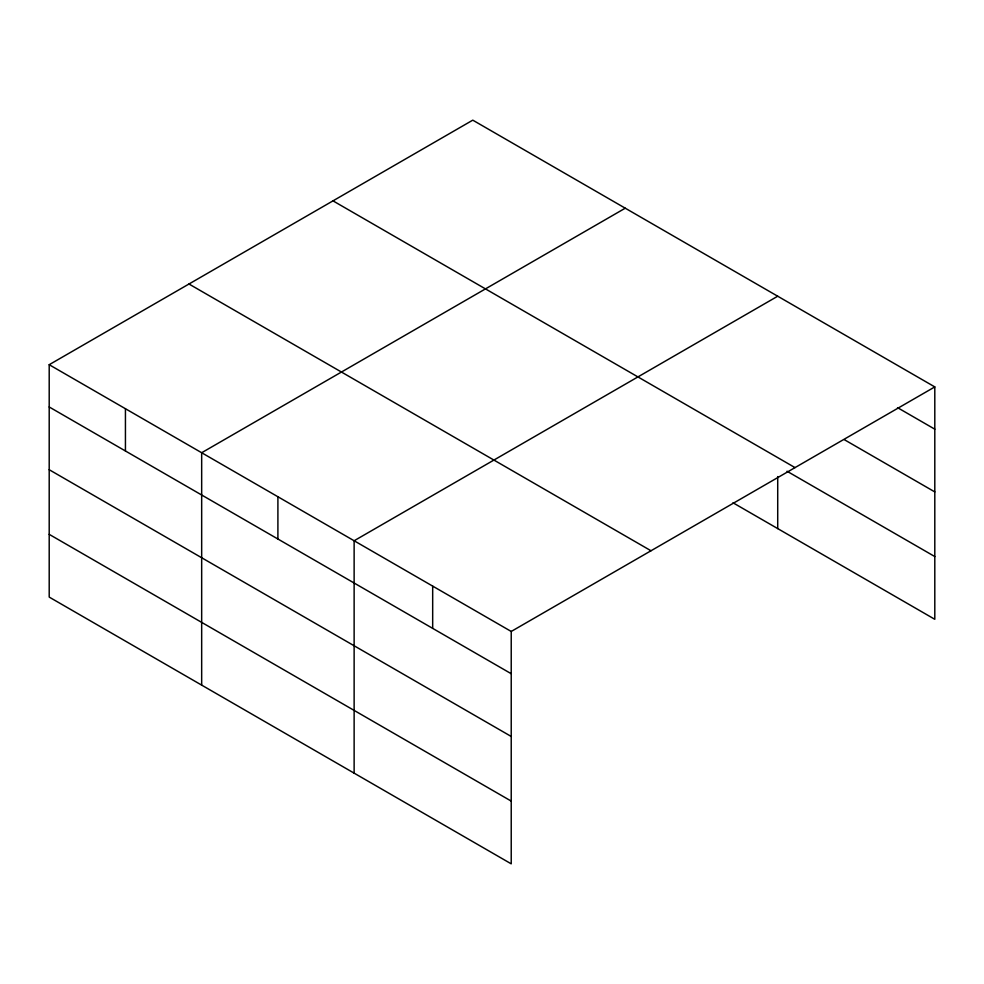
<?xml version="1.0" encoding="UTF-8"?>
<svg xmlns="http://www.w3.org/2000/svg" width="984" height="984" viewBox="0 0 984 984"><rect width="100%" height="100%" fill="white"/><g stroke="black" fill="none" stroke-linecap="round" stroke-linejoin="round"><path stroke-width="1.48" d="M49.2 364.707L511.225 631.457L511.225 863.841L49.2 597.091L49.2 364.707L472.775 120.159L934.8 386.909L934.8 619.293L733.019 502.787M625.246 208.19L201.671 452.738L201.671 685.122M777.717 296.209L354.129 540.769L354.129 773.141M511.225 631.457L934.8 386.909M897.531 407.647L934.8 429.172M844.272 439.639L934.8 491.902M332.998 200.859L795.023 467.609M787.028 471.238L934.8 556.55M188.977 284.007L651.002 550.757M49.2 406.97L511.225 673.72M49.2 469.712L511.225 736.462M49.2 534.349L511.225 801.099M777.717 476.563L777.717 528.592M432.677 586.107L432.677 628.37M277.906 496.748L277.906 539.011M125.435 408.729L125.435 450.979"/></g></svg>
